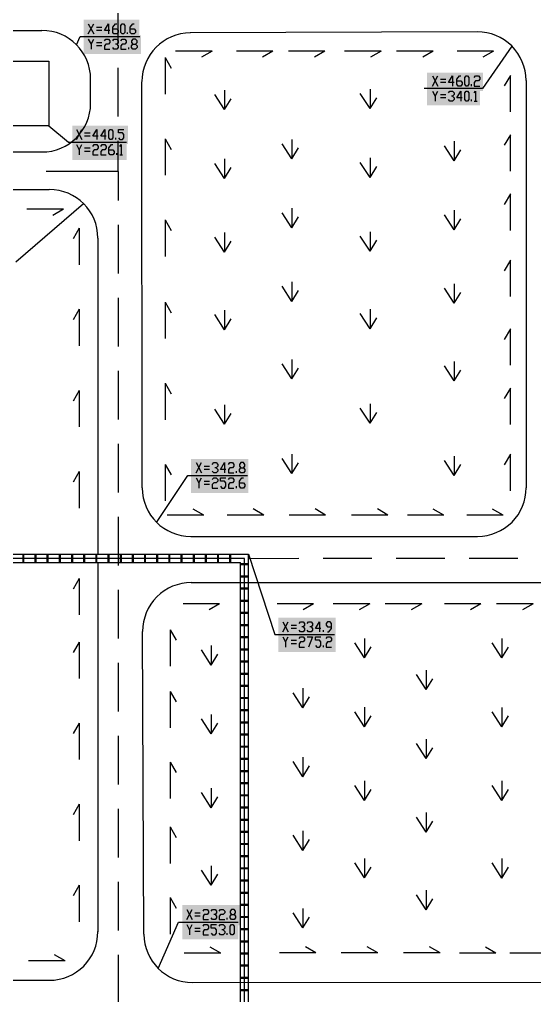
# Model space of a CAD drawing. Header units: inches. Extents: x 0 to 841, y 0 to 594.
# Drawn here: x 218.8 to 345.7, y 226.1 to 466.8 of the extents above; entities that cross this region are included whole.
import ezdxf

# ---------------------------------------------------------------- set-up
doc = ezdxf.new("R2010")
doc.units = ezdxf.units.IN
doc.header["$MEASUREMENT"] = 0
doc.layers.add('PDF_几何图形', color=7, linetype='Continuous')
doc.layers.add('PDF_实体填充', color=7, linetype='Continuous', true_color=0xffffff)

msp = doc.modelspace()

# ---------------------------------------------------------------- hatches: boundary and pattern name
at = {"layer": 'PDF_实体填充', "transparency": 33554559}
for points in [[(234.6, 461.79), (248.36, 461.79), (248.36, 466.73), (234.6, 466.73)], [(234.6, 458.26), (248.71, 458.26), (248.71, 462.84), (234.6, 462.84)], [(319.26, 449.09), (333.02, 449.09), (333.02, 453.67), (319.26, 453.67)], [(319.26, 445.56), (332.32, 445.56), (332.32, 450.14), (319.26, 450.14)], [(231.78, 436.03), (245.53, 436.03), (245.53, 440.62), (231.78, 440.62)], [(231.78, 432.15), (245.18, 432.15), (245.18, 436.74), (231.78, 436.74)], [(261.06, 353.84), (275.17, 353.84), (275.17, 358.42), (261.06, 358.42)], [(261.06, 349.96), (275.17, 349.96), (275.17, 354.54), (261.06, 354.54)], [(282.57, 314.68), (296.69, 314.68), (296.69, 319.26), (282.57, 319.26)], [(282.57, 310.8), (296.69, 310.8), (296.69, 315.38), (282.57, 315.38)], [(258.94, 243.42), (273.05, 243.42), (273.05, 248.36), (258.94, 248.36)], [(258.94, 239.89), (272.7, 239.89), (272.7, 244.47), (258.94, 244.47)]]:
    msp.add_hatch(color=7, dxfattribs=at).paths.add_polyline_path(points, flags=16)

# ---------------------------------------------------------------- linework, layer by layer
at = {"layer": 'PDF_几何图形'}
for p, q in [((243.12, 460.8), (243.12, 468.29)), ((235.75, 463.19), (237.09, 465.69)), ((235.75, 465.69), (237.09, 463.19)), ((237.77, 464.84), (239.1, 464.84)), ((106.32, 464.06), (224.32, 464.06)), ((232.81, 460.54), (233.76, 462.56)), ((233.76, 462.56), (248.48, 462.56)), ((239.1, 464.02), (237.77, 464.02)), ((245.43, 463.19), (245.43, 463.59)), ((331.62, 463.7), (260.9, 463.44)), ((236.43, 460.69), (237.09, 461.94)), ((237.77, 461.09), (239.1, 461.09)), ((239.1, 460.27), (237.77, 460.27)), ((245.77, 459.44), (245.77, 459.85)), ((340.13, 460.21), (332.89, 449.75)), ((254.68, 457.35), (254.68, 448.35)), ((254.68, 457.35), (256.18, 454.74)), ((266.28, 458.98), (257.28, 458.98)), ((266.28, 458.98), (263.67, 457.48)), ((281.26, 458.98), (272.27, 458.98)), ((281.26, 458.98), (278.66, 457.48)), ((294.09, 458.98), (285.09, 458.98)), ((294.09, 458.98), (291.51, 457.48)), ((307.95, 458.98), (298.94, 458.98)), ((307.95, 458.98), (305.35, 457.48)), ((320.78, 458.98), (311.76, 458.98)), ((320.78, 458.98), (318.18, 457.48)), ((335.64, 458.98), (326.64, 458.98)), ((335.64, 458.98), (333.04, 457.5)), ((201.04, 456.5), (226.04, 456.5)), ((226.04, 456.5), (226.04, 440.5)), ((243.12, 442.81), (243.12, 454.81)), ((320.57, 450.36), (321.9, 452.86)), ((320.57, 452.86), (321.9, 450.36)), ((339.79, 452.99), (338.29, 450.38)), ((339.79, 443.97), (339.79, 452.99)), ((236.33, 446.07), (236.33, 452.06)), ((249.05, 351.24), (248.96, 451.42)), ((322.58, 452.04), (323.91, 452.04)), ((323.91, 451.19), (322.58, 451.19)), ((330.24, 450.36), (330.24, 450.79)), ((343.66, 451.72), (343.7, 351.28)), ((332.89, 449.75), (318.58, 449.75)), ((321.25, 447.87), (321.9, 449.11)), ((322.58, 448.29), (323.91, 448.29)), ((323.91, 447.44), (322.58, 447.44)), ((330.24, 446.62), (330.24, 447.04)), ((330.9, 446.62), (331.58, 446.62)), ((226.04, 440.5), (201.04, 440.5)), ((226.04, 440.5), (230.84, 436.54)), ((232.83, 437.16), (234.17, 439.65)), ((232.83, 439.65), (234.17, 437.16)), ((234.84, 438.83), (236.18, 438.83)), ((339.79, 438.36), (338.29, 435.78)), ((339.79, 438.36), (338.29, 435.78)), ((339.79, 429.37), (339.79, 438.36)), ((339.79, 429.37), (339.79, 438.36)), ((230.84, 436.54), (245.15, 436.54)), ((233.51, 434.66), (234.17, 435.91)), ((236.18, 437.98), (234.84, 437.98)), ((242.51, 437.16), (242.51, 437.58)), ((243.12, 429.3), (243.12, 436.8)), ((254.68, 437.35), (254.68, 428.35)), ((254.68, 437.35), (256.18, 434.74)), ((224.32, 434.06), (106.32, 434.06)), ((234.84, 435.08), (236.18, 435.08)), ((236.18, 434.23), (234.84, 434.23)), ((242.82, 433.41), (242.82, 433.83)), ((243.5, 433.41), (244.16, 433.41)), ((243.12, 429.3), (225.4, 429.3)), ((243.12, 429.3), (243.12, 422.13)), ((104.22, 424.84), (226.12, 424.84)), ((339.79, 423.76), (338.29, 421.15)), ((339.79, 414.76), (339.79, 423.76)), ((234.61, 421.32), (217.87, 406.93)), ((229.66, 419.95), (220.64, 419.95)), ((229.66, 419.95), (220.64, 419.95)), ((229.66, 419.95), (227.05, 418.44)), ((229.66, 419.95), (227.05, 418.44)), ((254.68, 417.34), (254.68, 408.35)), ((254.68, 417.34), (256.18, 414.74)), ((233.51, 415.27), (232.01, 412.69)), ((233.51, 415.27), (233.51, 406.27)), ((243.12, 416.12), (243.12, 404.11)), ((238.12, 412.83), (238.12, 334.9)), ((339.79, 407.42), (338.29, 404.81)), ((339.79, 398.42), (339.79, 407.42)), ((243.12, 398.12), (243.12, 386.12)), ((233.51, 395.29), (232.01, 392.68)), ((233.51, 395.29), (233.51, 386.27)), ((254.68, 397.07), (254.68, 388.07)), ((254.68, 397.07), (256.18, 394.46)), ((339.79, 390.48), (338.29, 387.88)), ((339.79, 390.48), (338.29, 387.88)), ((339.79, 381.49), (339.79, 390.48)), ((339.79, 381.49), (339.79, 390.48)), ((243.12, 380.13), (243.12, 368.13)), ((254.68, 377.06), (254.68, 368.07)), ((254.68, 377.06), (256.18, 374.46)), ((339.79, 375.88), (338.29, 373.27)), ((339.79, 366.88), (339.79, 375.88)), ((233.51, 375.29), (232.01, 372.68)), ((233.51, 375.29), (233.51, 366.29)), ((243.12, 362.12), (243.12, 350.12)), ((339.79, 359.54), (338.29, 356.93)), ((339.79, 350.52), (339.79, 359.54)), ((254.68, 357.06), (254.68, 348.06)), ((254.68, 357.06), (256.18, 354.48)), ((262.32, 354.96), (263.65, 357.48)), ((262.32, 357.48), (263.65, 354.96)), ((264.31, 356.64), (265.64, 356.64)), ((233.51, 355.28), (232.01, 352.68)), ((233.51, 355.28), (233.51, 346.29)), ((252.56, 342.75), (260.31, 354.35)), ((260.31, 354.35), (275.02, 354.35)), ((265.64, 355.81), (264.31, 355.81)), ((272.31, 354.96), (272.31, 355.39)), ((262.97, 352.47), (263.65, 353.72)), ((264.31, 352.89), (265.64, 352.89)), ((265.64, 352.07), (264.31, 352.07)), ((272.31, 351.22), (272.31, 351.64)), ((264.2, 344.51), (255.19, 344.51)), ((264.2, 344.51), (261.6, 346.01)), ((279.02, 344.57), (270, 344.57)), ((279.02, 344.57), (276.42, 346.07)), ((294.24, 344.57), (285.24, 344.57)), ((294.24, 344.57), (291.66, 346.07)), ((309.63, 344.57), (300.61, 344.57)), ((309.63, 344.57), (307.02, 346.07)), ((323.41, 344.51), (314.41, 344.51)), ((323.41, 344.51), (320.8, 346.01)), ((338.03, 344.51), (329.04, 344.51)), ((338.03, 344.51), (335.43, 346.01)), ((243.12, 344.13), (243.12, 332.13)), ((261.05, 339.26), (331.72, 339.28)), ((178.37, 334.9), (275.23, 334.9)), ((219.58, 334.9), (219.58, 332.89)), ((219.82, 334.9), (219.82, 332.89)), ((222.59, 334.9), (222.59, 332.89)), ((222.8, 334.9), (222.8, 332.89)), ((225.57, 334.9), (225.57, 332.89)), ((225.81, 334.9), (225.81, 332.89)), ((228.58, 334.9), (228.58, 332.89)), ((228.81, 334.9), (228.81, 332.89)), ((231.58, 334.9), (231.58, 332.89)), ((231.82, 334.9), (231.82, 332.89)), ((234.59, 334.9), (234.59, 332.89)), ((234.8, 334.9), (234.8, 332.89)), ((237.57, 334.9), (237.57, 332.89)), ((237.81, 334.9), (237.81, 332.89)), ((240.58, 334.9), (240.58, 332.89)), ((240.81, 334.9), (240.81, 332.89)), ((243.59, 334.9), (243.59, 332.89)), ((243.82, 334.9), (243.82, 332.89)), ((246.59, 334.9), (246.59, 332.89)), ((246.8, 334.9), (246.8, 332.89)), ((249.58, 334.9), (249.58, 332.89)), ((249.81, 334.9), (249.81, 332.89)), ((252.58, 334.9), (252.58, 332.89)), ((252.81, 334.9), (252.81, 332.89)), ((255.59, 334.9), (255.59, 332.89)), ((255.8, 334.9), (255.8, 332.89)), ((258.57, 334.9), (258.57, 332.89)), ((258.8, 334.9), (258.8, 332.89)), ((261.58, 334.9), (261.58, 332.89)), ((261.81, 334.9), (261.81, 332.89)), ((264.58, 334.9), (264.58, 332.89)), ((264.82, 334.9), (264.82, 332.89)), ((267.59, 334.9), (267.59, 332.89)), ((267.8, 334.9), (267.8, 332.89)), ((270.57, 334.9), (270.57, 332.89)), ((270.81, 334.9), (270.81, 332.89)), ((275.23, 189.76), (275.23, 334.9)), ((275.23, 334.9), (281.73, 315.13)), ((274.24, 333.88), (178.37, 333.88)), ((178.37, 332.89), (273.24, 332.89)), ((238.12, 332.89), (238.12, 332.4)), ((238.12, 332.4), (238.12, 241.81)), ((273.24, 189.76), (273.24, 332.89)), ((273.24, 332.59), (275.23, 332.59)), ((273.24, 332.36), (275.23, 332.36)), ((274.24, 189.76), (274.24, 333.88)), ((275.23, 333.88), (287.61, 333.9)), ((293.62, 333.9), (305.63, 333.93)), ((311.62, 333.93), (323.62, 333.93)), ((329.63, 333.95), (341.63, 333.95)), ((233.51, 328.91), (232.01, 326.31)), ((233.51, 328.91), (233.51, 319.91)), ((261.13, 327.91), (396.96, 327.98)), ((273.24, 329.59), (275.23, 329.59)), ((273.24, 329.35), (275.23, 329.35)), ((243.12, 326.11), (243.12, 314.13)), ((273.24, 326.58), (275.23, 326.58)), ((273.24, 326.35), (275.23, 326.35)), ((268.12, 322.66), (259.12, 322.66)), ((268.12, 322.66), (265.51, 321.16)), ((273.24, 323.57), (275.23, 323.57)), ((273.24, 323.36), (275.23, 323.36)), ((291.27, 322.66), (282.28, 322.66)), ((291.27, 322.66), (288.69, 321.16)), ((305.14, 322.66), (296.12, 322.66)), ((305.14, 322.66), (302.54, 321.16)), ((317.97, 322.66), (308.97, 322.66)), ((317.97, 322.66), (308.97, 322.66)), ((317.97, 322.66), (315.36, 321.16)), ((317.97, 322.66), (315.36, 321.16)), ((332.55, 322.66), (323.55, 322.66)), ((332.55, 322.66), (329.97, 321.16)), ((345.38, 322.66), (336.38, 322.66)), ((345.38, 322.66), (342.79, 321.16)), ((273.24, 320.59), (275.23, 320.59)), ((273.24, 320.36), (275.23, 320.36)), ((283.72, 315.76), (285.05, 318.26)), ((283.72, 318.26), (285.05, 315.76)), ((249.43, 241.22), (249.13, 315.87)), ((255.95, 316.27), (255.95, 307.28)), ((255.95, 316.27), (257.45, 313.69)), ((273.24, 317.58), (275.23, 317.58)), ((273.24, 317.35), (275.23, 317.35)), ((285.73, 317.42), (287.04, 317.42)), ((287.04, 316.59), (285.73, 316.59)), ((293.71, 315.76), (293.71, 316.17)), ((233.51, 313.25), (232.01, 310.64)), ((233.51, 313.25), (233.51, 304.25)), ((273.24, 314.58), (275.23, 314.58)), ((273.24, 314.35), (275.23, 314.35)), ((281.73, 315.13), (296.42, 315.13)), ((284.4, 313.27), (285.05, 314.52)), ((285.73, 313.67), (287.04, 313.67)), ((273.24, 311.57), (275.23, 311.57)), ((273.24, 311.36), (275.23, 311.36)), ((287.04, 312.84), (285.73, 312.84)), ((293.71, 312), (293.71, 312.42)), ((243.12, 308.12), (243.12, 296.12)), ((273.24, 308.59), (275.23, 308.59)), ((273.24, 308.36), (275.23, 308.36)), ((273.24, 305.58), (275.23, 305.58)), ((273.24, 305.35), (275.23, 305.35)), ((255.95, 301.05), (255.95, 292.06)), ((255.95, 301.05), (257.45, 298.47)), ((273.24, 302.58), (275.23, 302.58)), ((273.24, 302.34), (275.23, 302.34)), ((273.24, 299.59), (275.23, 299.59)), ((273.24, 299.36), (275.23, 299.36)), ((273.24, 296.59), (275.23, 296.59)), ((273.24, 296.35), (275.23, 296.35)), ((233.51, 293.24), (232.01, 290.66)), ((233.51, 293.24), (233.51, 284.25)), ((273.24, 293.58), (275.23, 293.58)), ((273.24, 293.35), (275.23, 293.35)), ((243.12, 290.13), (243.12, 278.13)), ((273.24, 290.58), (275.23, 290.58)), ((273.24, 290.36), (275.23, 290.36)), ((273.24, 287.59), (275.23, 287.59)), ((273.24, 287.36), (275.23, 287.36)), ((273.24, 284.59), (275.23, 284.59)), ((273.24, 284.35), (275.23, 284.35)), ((255.95, 283.65), (255.95, 274.66)), ((255.95, 283.65), (257.45, 281.07)), ((273.24, 281.58), (275.23, 281.58)), ((273.24, 281.35), (275.23, 281.35)), ((273.24, 278.57), (275.23, 278.57)), ((273.24, 278.36), (275.23, 278.36)), ((273.24, 275.59), (275.23, 275.59)), ((273.24, 275.36), (275.23, 275.36)), ((233.51, 273.24), (232.01, 270.66)), ((233.51, 273.24), (233.51, 264.24)), ((243.12, 272.12), (243.12, 260.12)), ((273.24, 272.58), (275.23, 272.58)), ((273.24, 272.35), (275.23, 272.35)), ((273.24, 269.58), (275.23, 269.58)), ((255.95, 267.65), (255.95, 258.64)), ((255.95, 267.65), (257.45, 265.05)), ((273.24, 269.35), (275.23, 269.35)), ((273.24, 266.59), (275.23, 266.59)), ((273.24, 266.36), (275.23, 266.36)), ((273.24, 263.59), (275.23, 263.59)), ((273.24, 263.36), (275.23, 263.36)), ((273.24, 260.58), (275.23, 260.58)), ((273.24, 260.35), (275.23, 260.35)), ((273.24, 257.58), (275.23, 257.58)), ((273.24, 257.37), (275.23, 257.37)), ((233.51, 253.26), (232.01, 250.66)), ((233.51, 253.26), (233.51, 244.24)), ((243.12, 254.13), (243.12, 242.13)), ((273.24, 254.59), (275.23, 254.59)), ((273.24, 254.36), (275.23, 254.36)), ((273.24, 251.59), (275.23, 251.59)), ((273.24, 251.35), (275.23, 251.35)), ((255.95, 250.23), (255.95, 241.24)), ((255.95, 250.23), (257.45, 247.65)), ((273.24, 248.58), (275.23, 248.58)), ((273.24, 248.35), (275.23, 248.35)), ((260.03, 244.81), (261.37, 247.31)), ((260.03, 247.31), (261.37, 244.81)), ((262.02, 246.46), (263.36, 246.46)), ((263.36, 245.64), (262.02, 245.64)), ((273.24, 245.58), (275.23, 245.58)), ((252.96, 232.75), (258.02, 244.18)), ((258.02, 244.18), (272.73, 244.18)), ((260.69, 242.29), (261.37, 243.56)), ((270.02, 244.81), (270.02, 245.22)), ((273.24, 245.36), (275.23, 245.36)), ((262.02, 242.72), (263.36, 242.72)), ((263.36, 241.89), (262.02, 241.89)), ((270.02, 241.05), (270.02, 241.47)), ((273.24, 242.59), (275.23, 242.59)), ((273.24, 242.36), (275.23, 242.36)), ((273.24, 239.59), (275.23, 239.59)), ((273.24, 239.35), (275.23, 239.35)), ((230.04, 234.61), (227.44, 236.11)), ((230.04, 234.61), (227.44, 236.11)), ((243.12, 236.14), (243.12, 224.13)), ((268.39, 236.5), (259.4, 236.5)), ((268.39, 236.5), (265.79, 237.98)), ((273.24, 236.58), (275.23, 236.58)), ((273.24, 236.35), (275.23, 236.35)), ((291.87, 236.56), (282.87, 236.56)), ((291.87, 236.56), (289.26, 238.06)), ((307.11, 236.56), (298.09, 236.56)), ((307.11, 236.56), (304.5, 238.06)), ((322.47, 236.56), (313.48, 236.56)), ((322.47, 236.56), (319.87, 238.06)), ((336.25, 236.5), (327.26, 236.5)), ((336.25, 236.5), (333.67, 237.98)), ((348.68, 236.5), (339.68, 236.5)), ((230.04, 234.61), (221.02, 234.61)), ((273.24, 233.6), (275.23, 233.6)), ((273.24, 233.36), (275.23, 233.36)), ((226.12, 229.81), (95.23, 229.81)), ((261.45, 229.26), (397, 229.38)), ((273.24, 230.59), (275.23, 230.59)), ((273.24, 230.36), (275.23, 230.36)), ((273.24, 227.58), (275.23, 227.58)), ((273.24, 227.35), (275.23, 227.35))]:
    msp.add_line(p, q, dxfattribs=at)
at = {"layer": 'PDF_几何图形', "color": 3, "true_color": 0x00ff00}
for p, q in [((269.32, 444.54), (266.93, 448.27)), ((269.32, 449.37), (269.32, 444.54)), ((305.2, 444.8), (302.81, 448.5)), ((305.2, 449.6), (305.2, 444.8)), ((269.32, 444.54), (270.98, 447.23)), ((305.2, 444.8), (306.85, 447.48)), ((285.92, 432.39), (283.53, 436.1)), ((285.92, 437.2), (285.92, 432.39)), ((325.92, 431.91), (323.55, 435.63)), ((325.92, 436.73), (325.92, 431.91)), ((285.92, 432.39), (287.57, 435.08)), ((325.92, 431.91), (327.58, 434.59)), ((269.32, 427.57), (266.93, 431.27)), ((269.32, 432.37), (269.32, 427.57)), ((305.2, 427.8), (302.81, 431.52)), ((305.2, 432.63), (305.2, 427.8)), ((269.32, 427.57), (270.98, 430.23)), ((305.2, 427.8), (306.85, 430.49)), ((285.92, 415.4), (283.53, 419.12)), ((285.92, 420.22), (285.92, 415.4)), ((325.92, 419.74), (325.92, 414.93)), ((285.92, 415.4), (287.57, 418.08)), ((325.92, 414.93), (323.55, 418.63)), ((325.92, 414.93), (327.58, 417.62)), ((269.32, 414.21), (269.32, 409.38)), ((305.2, 414.44), (305.2, 409.64)), ((269.32, 409.38), (266.93, 413.11)), ((269.32, 409.38), (270.98, 412.07)), ((305.2, 409.64), (302.81, 413.34)), ((305.2, 409.64), (306.85, 412.33)), ((285.92, 402.06), (285.92, 397.23)), ((285.92, 397.23), (283.53, 400.96)), ((285.92, 397.23), (287.57, 399.92)), ((325.92, 396.77), (323.55, 400.47)), ((325.92, 401.57), (325.92, 396.77)), ((325.92, 396.77), (327.58, 399.44)), ((269.32, 395.08), (269.32, 390.27)), ((305.2, 395.33), (305.2, 390.52)), ((269.32, 390.27), (266.93, 393.98)), ((269.32, 390.27), (270.98, 392.96)), ((305.2, 390.52), (302.81, 394.23)), ((305.2, 390.52), (306.85, 393.19)), ((285.92, 382.93), (285.92, 378.12)), ((285.92, 378.12), (283.53, 381.83)), ((285.92, 378.12), (287.57, 380.81)), ((325.92, 377.63), (323.55, 381.36)), ((325.92, 382.46), (325.92, 377.63)), ((325.92, 377.63), (327.58, 380.32)), ((269.32, 366.95), (266.93, 370.65)), ((269.32, 371.75), (269.32, 366.95)), ((305.2, 367.2), (302.81, 370.9)), ((305.2, 372), (305.2, 367.2)), ((269.32, 366.95), (270.98, 369.63)), ((305.2, 367.2), (306.85, 369.87)), ((285.92, 359.6), (285.92, 354.8)), ((325.92, 359.11), (325.92, 354.31)), ((285.92, 354.8), (283.53, 358.5)), ((285.92, 354.8), (287.57, 357.46)), ((325.92, 354.31), (323.55, 358.03)), ((325.92, 354.31), (327.58, 357)), ((303.85, 309.33), (301.46, 313.05)), ((303.85, 314.13), (303.85, 309.33)), ((337.69, 309.33), (335.3, 313.03)), ((337.69, 314.13), (337.69, 309.33)), ((266, 307.55), (263.63, 311.28)), ((266, 312.38), (266, 307.55)), ((303.85, 309.33), (305.48, 312.02)), ((337.69, 309.33), (339.34, 312)), ((266, 307.55), (267.65, 310.24)), ((319, 306.3), (319, 301.5)), ((319, 301.5), (316.63, 305.2)), ((319, 301.5), (320.65, 304.19)), ((288.67, 301.84), (288.67, 297.03)), ((288.67, 297.03), (286.28, 300.74)), ((288.67, 297.03), (290.32, 299.72)), ((303.85, 292.33), (301.46, 296.06)), ((303.85, 297.16), (303.85, 292.33)), ((337.69, 292.33), (335.3, 296.04)), ((337.69, 297.14), (337.69, 292.33)), ((266, 290.58), (263.63, 294.28)), ((266, 295.38), (266, 290.58)), ((303.85, 292.33), (305.48, 295.02)), ((337.69, 292.33), (339.34, 295.02)), ((266, 290.58), (267.65, 293.24)), ((319, 289.33), (319, 284.5)), ((319, 284.5), (316.63, 288.23)), ((319, 284.5), (320.65, 287.19)), ((288.67, 284.86), (288.67, 280.04)), ((288.67, 280.04), (286.28, 283.76)), ((288.67, 280.04), (290.32, 282.72)), ((266, 277.22), (266, 272.39)), ((303.85, 274.17), (301.46, 277.9)), ((303.85, 279), (303.85, 274.17)), ((303.85, 274.17), (305.48, 276.86)), ((337.69, 274.17), (335.3, 277.88)), ((337.69, 278.98), (337.69, 274.17)), ((337.69, 274.17), (339.34, 276.84)), ((266, 272.39), (263.63, 276.12)), ((266, 272.39), (267.65, 275.08)), ((319, 266.34), (316.63, 270.07)), ((319, 271.17), (319, 266.34)), ((319, 266.34), (320.65, 269.03)), ((288.67, 261.87), (286.28, 265.58)), ((288.67, 266.68), (288.67, 261.87)), ((288.67, 261.87), (290.32, 264.56)), ((266, 258.09), (266, 253.28)), ((303.85, 255.06), (301.46, 258.76)), ((303.85, 259.86), (303.85, 255.06)), ((303.85, 255.06), (305.48, 257.75)), ((337.69, 255.04), (335.3, 258.76)), ((337.69, 259.86), (337.69, 255.04)), ((337.69, 255.04), (339.34, 257.73)), ((266, 253.28), (263.63, 256.98)), ((266, 253.28), (267.65, 255.97)), ((319, 247.23), (316.63, 250.93)), ((319, 252.03), (319, 247.23)), ((319, 247.23), (320.65, 249.91)), ((288.67, 242.76), (286.28, 246.46)), ((288.67, 247.57), (288.67, 242.76)), ((288.67, 242.76), (290.32, 245.43))]:
    msp.add_line(p, q, dxfattribs=at)
at = {"layer": 'PDF_几何图形'}
for points in [[(241.09, 464.02), (239.75, 464.02), (240.75, 465.69), (240.75, 463.19)], [(241.77, 464.44), (242.76, 464.44), (243.1, 464.02), (243.1, 463.59), (242.76, 463.19), (242.08, 463.19), (241.77, 463.59), (241.77, 464.84), (242.42, 465.69), (242.76, 465.69)], [(246.08, 464.44), (247.1, 464.44), (247.42, 464.02), (247.42, 463.59), (247.1, 463.19), (246.42, 463.19), (246.08, 463.59), (246.08, 464.84), (246.76, 465.69), (247.1, 465.69)], [(235.75, 461.94), (236.43, 460.69), (236.43, 459.44)], [(239.75, 461.52), (240.09, 461.94), (240.75, 461.94), (241.09, 461.52), (241.09, 461.09), (240.75, 460.69), (240.09, 460.69), (239.75, 460.27), (239.75, 459.44), (241.09, 459.44)], [(241.77, 461.52), (242.08, 461.94), (242.76, 461.94), (243.1, 461.52), (243.1, 461.09), (242.76, 460.69), (242.42, 460.69)], [(242.76, 460.69), (243.1, 460.27), (243.1, 459.85), (242.76, 459.44), (242.08, 459.44), (241.77, 459.85)], [(243.76, 461.52), (244.09, 461.94), (244.75, 461.94), (245.09, 461.52), (245.09, 461.09), (244.75, 460.69), (244.09, 460.69), (243.76, 460.27), (243.76, 459.44), (245.09, 459.44)], [(246.76, 459.44), (246.42, 459.85), (246.42, 460.27), (246.76, 460.69), (247.42, 460.69), (247.76, 461.09), (247.76, 461.52), (247.42, 461.94), (246.76, 461.94), (246.42, 461.52), (246.42, 461.09), (246.76, 460.69)], [(247.42, 460.69), (247.76, 460.27), (247.76, 459.85), (247.42, 459.44), (246.76, 459.44)], [(325.9, 451.19), (324.57, 451.19), (325.56, 452.86), (325.56, 450.36)], [(326.58, 451.61), (327.58, 451.61), (327.91, 451.19), (327.91, 450.79), (327.58, 450.36), (326.9, 450.36), (326.58, 450.79), (326.58, 452.04), (327.24, 452.86), (327.58, 452.86)], [(330.9, 452.46), (331.24, 452.86), (331.91, 452.86), (332.23, 452.46), (332.23, 452.04), (331.91, 451.61), (331.24, 451.61), (330.9, 451.19), (330.9, 450.36), (332.23, 450.36)], [(320.57, 449.11), (321.25, 447.87), (321.25, 446.62)], [(324.57, 448.69), (324.91, 449.11), (325.56, 449.11), (325.9, 448.69), (325.9, 448.29), (325.56, 447.87), (325.25, 447.87)], [(325.56, 447.87), (325.9, 447.44), (325.9, 447.04), (325.56, 446.62), (324.91, 446.62), (324.57, 447.04)], [(327.91, 447.44), (326.58, 447.44), (327.58, 449.11), (327.58, 446.62)], [(330.9, 448.69), (331.24, 449.11), (331.24, 446.62)], [(238.17, 437.98), (236.83, 437.98), (237.83, 439.65), (237.83, 437.16)], [(240.16, 437.98), (238.82, 437.98), (239.84, 439.65), (239.84, 437.16)], [(243.16, 437.58), (243.5, 437.16), (244.16, 437.16), (244.5, 437.58), (244.5, 438.4), (244.16, 438.83), (243.16, 438.83), (243.16, 439.65), (244.5, 439.65)], [(232.83, 435.91), (233.51, 434.66), (233.51, 433.41)], [(236.83, 435.48), (237.17, 435.91), (237.83, 435.91), (238.17, 435.48), (238.17, 435.08), (237.83, 434.66), (237.17, 434.66), (236.83, 434.23), (236.83, 433.41), (238.17, 433.41)], [(238.82, 435.48), (239.16, 435.91), (239.84, 435.91), (240.16, 435.48), (240.16, 435.08), (239.84, 434.66), (239.16, 434.66), (238.82, 434.23), (238.82, 433.41), (240.16, 433.41)], [(240.83, 434.66), (241.83, 434.66), (242.17, 434.23), (242.17, 433.83), (241.83, 433.41), (241.17, 433.41), (240.83, 433.83), (240.83, 435.08), (241.49, 435.91), (241.83, 435.91)], [(243.5, 435.48), (243.84, 435.91), (243.84, 433.41)], [(266.32, 357.06), (266.66, 357.48), (267.31, 357.48), (267.65, 357.06), (267.65, 356.64), (267.31, 356.21), (266.98, 356.21)], [(267.31, 356.21), (267.65, 355.81), (267.65, 355.39), (267.31, 354.96), (266.66, 354.96), (266.32, 355.39)], [(269.64, 355.81), (268.31, 355.81), (269.32, 357.48), (269.32, 354.96)], [(270.32, 357.06), (270.66, 357.48), (271.31, 357.48), (271.65, 357.06), (271.65, 356.64), (271.31, 356.21), (270.66, 356.21), (270.32, 355.81), (270.32, 354.96), (271.65, 354.96)], [(273.33, 354.96), (272.99, 355.39), (272.99, 355.81), (273.33, 356.21), (273.98, 356.21), (274.32, 356.64), (274.32, 357.06), (273.98, 357.48), (273.33, 357.48), (272.99, 357.06), (272.99, 356.64), (273.33, 356.21)], [(273.98, 356.21), (274.32, 355.81), (274.32, 355.39), (273.98, 354.96), (273.33, 354.96)], [(262.32, 353.72), (262.97, 352.47), (262.97, 351.22)], [(266.32, 353.31), (266.66, 353.72), (267.31, 353.72), (267.65, 353.31), (267.65, 352.89), (267.31, 352.47), (266.66, 352.47), (266.32, 352.07), (266.32, 351.22), (267.65, 351.22)], [(268.31, 351.64), (268.65, 351.22), (269.32, 351.22), (269.64, 351.64), (269.64, 352.47), (269.32, 352.89), (268.31, 352.89), (268.31, 353.72), (269.64, 353.72)], [(270.32, 353.31), (270.66, 353.72), (271.31, 353.72), (271.65, 353.31), (271.65, 352.89), (271.31, 352.47), (270.66, 352.47), (270.32, 352.07), (270.32, 351.22), (271.65, 351.22)], [(272.99, 352.47), (273.98, 352.47), (274.32, 352.07), (274.32, 351.64), (273.98, 351.22), (273.33, 351.22), (272.99, 351.64), (272.99, 352.89), (273.64, 353.72), (273.98, 353.72)], [(287.72, 317.84), (288.06, 318.26), (288.71, 318.26), (289.05, 317.84), (289.05, 317.42), (288.71, 317.01), (288.37, 317.01)], [(289.71, 317.84), (290.05, 318.26), (290.72, 318.26), (291.04, 317.84), (291.04, 317.42), (290.72, 317.01), (290.39, 317.01)], [(293.05, 316.59), (291.72, 316.59), (292.71, 318.26), (292.71, 315.76)], [(294.72, 315.76), (295.04, 315.76), (295.72, 316.59), (295.72, 317.84), (295.38, 318.26), (294.72, 318.26), (294.39, 317.84), (294.39, 317.42), (294.72, 317.01), (295.72, 317.01)], [(288.71, 317.01), (289.05, 316.59), (289.05, 316.17), (288.71, 315.76), (288.06, 315.76), (287.72, 316.17)], [(290.72, 317.01), (291.04, 316.59), (291.04, 316.17), (290.72, 315.76), (290.05, 315.76), (289.71, 316.17)], [(283.72, 314.52), (284.4, 313.27), (284.4, 312)], [(287.72, 314.09), (288.06, 314.52), (288.71, 314.52), (289.05, 314.09), (289.05, 313.67), (288.71, 313.27), (288.06, 313.27), (287.72, 312.84), (287.72, 312), (289.05, 312)], [(289.71, 314.52), (291.04, 314.52), (290.05, 312)], [(291.72, 312.42), (292.06, 312), (292.71, 312), (293.05, 312.42), (293.05, 313.27), (292.71, 313.67), (291.72, 313.67), (291.72, 314.52), (293.05, 314.52)], [(294.39, 314.09), (294.72, 314.52), (295.38, 314.52), (295.72, 314.09), (295.72, 313.67), (295.38, 313.27), (294.72, 313.27), (294.39, 312.84), (294.39, 312), (295.72, 312)], [(264.03, 246.89), (264.35, 247.31), (265.03, 247.31), (265.37, 246.89), (265.37, 246.46), (265.03, 246.06), (264.35, 246.06), (264.03, 245.64), (264.03, 244.81), (265.37, 244.81)], [(266.02, 246.89), (266.36, 247.31), (267.02, 247.31), (267.36, 246.89), (267.36, 246.46), (267.02, 246.06), (266.7, 246.06)], [(267.02, 246.06), (267.36, 245.64), (267.36, 245.22), (267.02, 244.81), (266.36, 244.81), (266.02, 245.22)], [(268.03, 246.89), (268.35, 247.31), (269.03, 247.31), (269.37, 246.89), (269.37, 246.46), (269.03, 246.06), (268.35, 246.06), (268.03, 245.64), (268.03, 244.81), (269.37, 244.81)], [(271.02, 244.81), (270.7, 245.22), (270.7, 245.64), (271.02, 246.06), (271.7, 246.06), (272.03, 246.46), (272.03, 246.89), (271.7, 247.31), (271.02, 247.31), (270.7, 246.89), (270.7, 246.46), (271.02, 246.06)], [(271.7, 246.06), (272.03, 245.64), (272.03, 245.22), (271.7, 244.81), (271.02, 244.81)], [(260.03, 243.56), (260.69, 242.29), (260.69, 241.05)], [(264.03, 243.14), (264.35, 243.56), (265.03, 243.56), (265.37, 243.14), (265.37, 242.72), (265.03, 242.29), (264.35, 242.29), (264.03, 241.89), (264.03, 241.05), (265.37, 241.05)], [(266.02, 241.47), (266.36, 241.05), (267.02, 241.05), (267.36, 241.47), (267.36, 242.29), (267.02, 242.72), (266.02, 242.72), (266.02, 243.56), (267.36, 243.56)], [(268.03, 243.14), (268.35, 243.56), (269.03, 243.56), (269.37, 243.14), (269.37, 242.72), (269.03, 242.29), (268.69, 242.29)], [(269.03, 242.29), (269.37, 241.89), (269.37, 241.47), (269.03, 241.05), (268.35, 241.05), (268.03, 241.47)]]:
    msp.add_lwpolyline(points, dxfattribs=at)
for points in [[(244.09, 463.19), (243.76, 463.59), (243.76, 465.26), (244.09, 465.69), (244.43, 465.69), (244.75, 465.26), (244.75, 463.59), (244.43, 463.19)], [(328.91, 450.36), (328.57, 450.79), (328.57, 452.46), (328.91, 452.86), (329.25, 452.86), (329.56, 452.46), (329.56, 450.79), (329.25, 450.36)], [(328.91, 446.62), (328.57, 447.04), (328.57, 448.69), (328.91, 449.11), (329.25, 449.11), (329.56, 448.69), (329.56, 447.04), (329.25, 446.62)], [(241.17, 437.16), (240.83, 437.58), (240.83, 439.23), (241.17, 439.65), (241.49, 439.65), (241.83, 439.23), (241.83, 437.58), (241.49, 437.16)], [(271.02, 241.05), (270.7, 241.47), (270.7, 243.14), (271.02, 243.56), (271.36, 243.56), (271.7, 243.14), (271.7, 241.47), (271.36, 241.05)]]:
    msp.add_lwpolyline(points, close=True, dxfattribs=at)
for points in [[(236.33, 452.07), (236.33, 458.69), (230.96, 464.06), (224.33, 464.06)], [(260.91, 463.44), (254.3, 463.42), (248.96, 458.05), (248.96, 451.44)], [(340.13, 460.23), (337.87, 462.47), (334.81, 463.73), (331.63, 463.72)], [(343.66, 451.74), (343.66, 454.92), (342.39, 457.98), (340.13, 460.23)], [(224.33, 434.09), (230.96, 434.09), (236.33, 439.45), (236.33, 446.08)], [(238.12, 412.85), (238.12, 419.47), (232.76, 424.84), (226.13, 424.84)], [(249.05, 351.26), (249.05, 344.64), (254.42, 339.28), (261.04, 339.28)], [(340.2, 342.82), (342.44, 345.07), (343.71, 348.12), (343.7, 351.3)], [(331.72, 339.3), (334.9, 339.3), (337.95, 340.57), (340.2, 342.82)], [(261.14, 327.91), (257.95, 327.91), (254.9, 326.64), (252.65, 324.38)], [(252.65, 324.38), (250.4, 322.12), (249.14, 319.06), (249.15, 315.88)], [(226.13, 229.83), (232.76, 229.83), (238.12, 235.2), (238.12, 241.82)], [(249.45, 241.22), (249.48, 234.61), (254.84, 229.27), (261.45, 229.28)]]:
    msp.add_open_spline(points, degree=3, dxfattribs=at)

doc.saveas('drawing.dxf')
